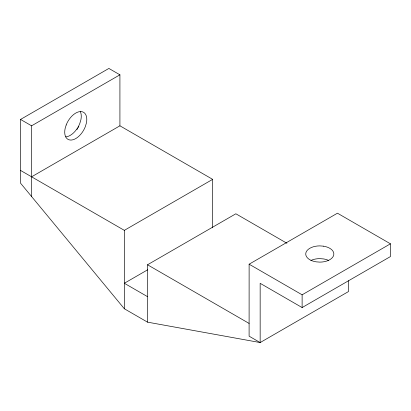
<?xml version="1.0" encoding="UTF-8"?>
<svg xmlns="http://www.w3.org/2000/svg" width="411" height="411" viewBox="0 0 411 411"><rect width="100%" height="100%" fill="white"/><g stroke="black" fill="none" stroke-linecap="round" stroke-linejoin="round"><path stroke-width="0.62" d="M348.487 280.734L348.487 291.563L260.158 342.558L249.102 336.172L249.123 264.196L337.452 213.196L390.45 243.815L390.45 256.562L302.121 307.556L260.163 283.318L260.158 342.558L147.523 322.152L124.338 308.764L20.55 183.183L20.55 119.437L108.879 68.442L119.92 74.817L119.92 125.812L212.667 179.36L212.667 227.807M302.121 307.556L302.121 294.81L390.45 243.815M20.55 119.437L31.59 125.812L119.92 74.817M31.59 176.812L119.92 125.812M20.55 170.437L124.338 230.355L212.667 179.36M147.523 322.152L147.523 264.776L235.852 213.782L286.919 243.266M147.667 269.796L124.338 283.266L147.523 296.65M249.123 264.196L302.121 294.81M147.523 264.776L249.102 323.426M124.338 230.355L124.338 308.764M31.59 125.812L31.59 196.545M310.937 260.446A14.051 8.117 0 0 1 319.784 258.637L323.421 258.915A14.051 8.117 0 0 1 328.63 260.446M78.825 126.439A27.249 15.731 -60 0 1 78.239 127.477M77.622 128.504A27.249 15.731 -60 0 1 76.985 129.506M80.32 111.617A15.613 9.016 -60 0 1 80.9 119.771L79.796 123.48A15.613 9.016 -60 0 1 65.745 136.868M66.192 124.959L65.092 128.669A15.613 9.016 -60 0 0 71.529 140.033A15.613 9.016 -60 0 0 85.318 126.665L86.418 122.956A15.613 9.016 -60 0 0 79.981 111.597A15.613 9.016 -60 0 0 66.192 124.959M323.426 246.163L319.789 245.886A14.051 8.117 0 0 0 305.856 252.94A14.051 8.117 0 0 0 316.151 261.843L319.789 262.12A14.051 8.117 0 0 0 333.722 255.067A14.051 8.117 0 0 0 323.426 246.163"/></g></svg>
